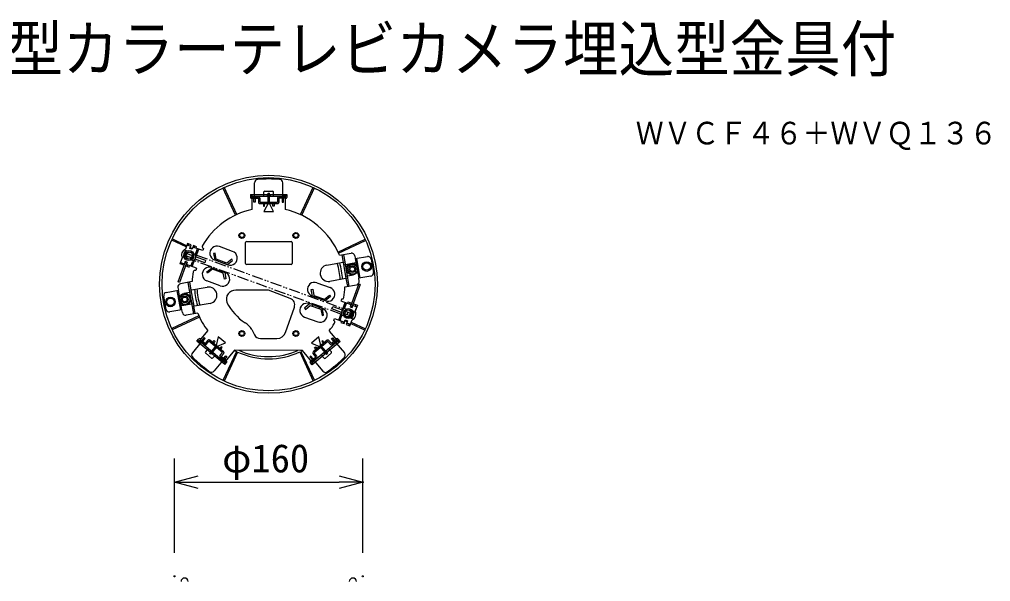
# Model space of a CAD drawing. Units: millimetres, scale not verified. Extents: x -63 to 63, y -57 to 57.
# Drawn here: x -20.3 to 62.3, y 9.6 to 57.3 of the extents above; entities that cross this region are included whole.
import ezdxf
from ezdxf.enums import TextEntityAlignment as Align

# ---------------------------------------------------------------- set-up
doc = ezdxf.new("R2010")
doc.units = ezdxf.units.MM
doc.header["$LTSCALE"] = 0.190236
doc.header["$PDMODE"] = 32
doc.header["$PDSIZE"] = 0.0951
doc.linetypes.add('DOUBLE_CHAIN1', pattern=[8.8, 5, -1, 0.6, -0.6, 0.6, -1])
for name, color, linetype in [('0-0_MOJI1', 2, 'Continuous'), ('0-2_GAIKEI', 1, 'Continuous'), ('0-3_TOUROKU', 1, 'Continuous'), ('0-4_SUNPO', 3, 'Continuous'), ('0-5_DEFPOINTS', 7, 'Continuous')]:
    doc.layers.add(name, color=color, linetype=linetype)
doc.styles.add('ＭＳ ゴシック', font='')
doc.styles.get('ＭＳ ゴシック').set_extended_font_data('MS Gothic')

# ---------------------------------------------------------------- blocks, each defined once
blk = doc.blocks.new('_OPEN30')
at = {"layer": '0-5_DEFPOINTS'}
blk.add_line((0, 0), (-1, 0), dxfattribs=at)
blk.add_lwpolyline([(-1, 0.26795), (0, 0), (-1, -0.26795)], dxfattribs=at)

msp = doc.modelspace()

# ---------------------------------------------------------------- linework, layer by layer
at = {"layer": '0-2_GAIKEI'}
for p, q in [((-1.9186, 40.6992), (-2.992, 43.0141)), ((-1.8217, 40.7547), (-2.8952, 43.0698)), ((3.6078, 40.7548), (4.6813, 43.0698)), ((3.7047, 40.6992), (4.7781, 43.0141)), ((-0.6546, 42.4551), (-0.6547, 42.1989)), ((-0.6546, 42.4551), (2.4363, 42.4549)), ((-0.6525, 42.3499), (-0.5081, 42.3499)), ((-0.5099, 41.185), (-0.5084, 42.4548)), ((-0.5081, 42.2437), (0.0437, 42.2436)), ((-0.3065, 42.3234), (2.0925, 42.3233)), ((0.1401, 42.1471), (0.1401, 41.7943)), ((0.4891, 42.3262), (0.489, 42.6684)), ((0.566, 42.7455), (1.2194, 42.7455)), ((0.7694, 42.4537), (0.7696, 42.3233)), ((1.0217, 42.4537), (1.0216, 42.3233)), ((1.302, 42.3262), (1.3021, 42.6684)), ((1.6511, 42.1471), (1.6511, 41.7943)), ((2.2993, 42.2437), (1.7474, 42.2436)), ((2.289, 42.4602), (2.289, 41.1819)), ((2.2916, 42.3498), (2.4359, 42.3499)), ((2.4363, 42.4549), (2.4363, 42.1989)), ((-0.5583, 42.1026), (-0.51, 42.1025)), ((0.122, 41.6813), (1.6691, 41.6813)), ((0.1401, 41.7943), (1.6511, 41.7943)), ((2.3398, 42.1025), (2.289, 42.1025)), ((-6.1217, 37.9993), (-7.3517, 38.5719)), ((-6.0835, 38.1043), (-7.3135, 38.6767)), ((-6.0583, 38.1749), (-5.7365, 38.0578)), ((-5.9337, 38.1296), (-5.8896, 38.2511)), ((-5.41, 38.0766), (-5.4544, 37.9551)), ((-2.17, 37.6142), (-3.2962, 38.024)), ((-1.0725, 36.5909), (-1.0727, 38.3701)), ((-0.9762, 38.4665), (2.7921, 38.4665)), ((2.8884, 38.3701), (2.8884, 36.5909)), ((6.7761, 37.5649), (9.0927, 38.6471)), ((6.8143, 37.4599), (9.1309, 38.5421)), ((-6.1695, 37.6896), (-6.3728, 37.1312)), ((-5.5735, 37.0326), (-6.3079, 37.3001)), ((-6.2338, 37.5036), (-5.5024, 37.2374)), ((-5.7774, 37.9456), (-5.5953, 37.8792)), ((-5.4321, 37.4212), (-5.6353, 36.8627)), ((-5.5998, 36.3274), (-5.0585, 37.8144)), ((-5.1745, 37.8497), (-5.307, 37.4857)), ((-5.281, 37.5723), (-5.1626, 37.5293)), ((6.9061, 37.2888), (7.8929, 37.4629)), ((7.1101, 37.3288), (7.2229, 36.6893)), ((7.2461, 37.3393), (7.3548, 36.7221)), ((-6.5995, 36.688), (-6.2778, 36.5708)), ((-6.475, 36.6425), (-6.5192, 36.5213)), ((-6.2369, 36.6831), (-6.0957, 36.6326)), ((-5.246, 36.1953), (-6.0957, 36.5044)), ((-5.9956, 36.4681), (-6.0398, 36.3467)), ((-5.7135, 36.3689), (-5.581, 36.7331)), ((-5.6212, 36.6376), (-5.5027, 36.5945)), ((-3.6915, 36.8898), (-2.5829, 36.4799)), ((-3.4006, 36.7836), (-3.4228, 36.9027)), ((-2.8373, 36.5786), (-2.8597, 36.6976)), ((2.7921, 36.4945), (-0.9762, 36.4945)), ((5.8488, 36.4567), (7.3548, 36.7221)), ((7.2202, 36.7037), (7.4648, 35.317)), ((7.2547, 36.492), (8.4394, 36.7009)), ((8.2502, 37.0035), (8.5441, 35.3364)), ((8.673, 35.359), (8.379, 37.0261)), ((9.5961, 36.9646), (9.7954, 35.8332)), ((-5.246, 36.1953), (-5.3144, 36.007)), ((-3.9297, 36.2354), (-2.817, 35.8368)), ((-3.6781, 36.0207), (-3.7004, 36.1398)), ((-3.1149, 35.8158), (-3.1373, 35.9348)), ((7.4279, 35.5107), (8.0978, 35.6289)), ((9.5749, 35.5182), (8.5441, 35.3364)), ((-5.6179, 35.0497), (-6.6002, 34.8764)), ((-5.6995, 34.342), (-5.8164, 35.0051)), ((-3.2298, 34.7025), (-4.3559, 35.1125)), ((4.995, 34.9565), (6.1211, 34.5465)), ((7.5946, 35.3398), (6.0923, 35.075)), ((7.3695, 34.6069), (8.3655, 34.7826)), ((7.4648, 35.317), (7.5817, 34.6539)), ((8.5861, 35.0976), (8.5441, 35.3364)), ((8.6616, 34.8028), (8.5617, 34.839)), ((-7.8097, 34.1408), (-6.7789, 34.3226)), ((-6.9078, 34.3), (-6.6138, 32.6329)), ((-6.8208, 34.5614), (-6.7789, 34.3226)), ((-6.4849, 32.6555), (-6.7789, 34.3226)), ((-5.6626, 34.1483), (-6.3325, 34.0301)), ((-5.8293, 34.3192), (-4.3271, 34.584)), ((-5.455, 32.9553), (-5.6995, 34.342)), ((0.8767, 34.3185), (-1.9112, 34.3185)), ((2.7307, 33.6217), (0.8767, 34.3185)), ((-7.8309, 32.6944), (-8.0302, 33.8258)), ((-5.4894, 33.167), (-6.6742, 32.9581)), ((-4.0836, 33.2023), (-5.5896, 32.9369)), ((5.4568, 32.7692), (4.3481, 33.1791)), ((5.695, 33.4236), (4.5822, 33.8222)), ((4.6025, 33.0804), (4.6249, 32.9614)), ((4.8802, 33.8432), (4.9026, 33.7242)), ((5.4434, 33.6383), (5.4657, 33.5192)), ((6.8437, 31.7861), (7.3848, 33.2731)), ((7.3893, 33.2852), (6.848, 31.7983)), ((7.3659, 32.8675), (7.4986, 33.2316)), ((7.5008, 33.2378), (7.3681, 32.8735)), ((7.6129, 33.2004), (7.6572, 33.3218)), ((7.7828, 33.1386), (7.8269, 33.26)), ((8.065, 33.0359), (8.3867, 32.9188)), ((8.2508, 32.5456), (8.4286, 33.034)), ((8.2622, 32.9642), (8.3065, 33.0855)), ((-5.1403, 32.3703), (-6.1277, 32.1961)), ((-5.4809, 32.3197), (-5.5896, 32.9369)), ((-5.3449, 32.3302), (-5.4577, 32.9697)), ((2.322, 30.7332), (3.0735, 32.8902)), ((5.1658, 32.8754), (5.1881, 32.7564)), ((7.2603, 32.373), (8.0189, 32.0969)), ((7.4039, 32.9568), (7.2854, 32.9999)), ((7.3313, 32.5777), (8.0928, 32.3005)), ((7.629, 32.4698), (7.5556, 32.2686)), ((7.8302, 32.3966), (7.7569, 32.1953)), ((7.842, 32.9898), (8.0242, 32.9236)), ((7.9546, 31.911), (8.1578, 32.4693)), ((-5.0352, 32.1448), (-7.3516, 31.0624)), ((-4.997, 32.0397), (-7.3135, 30.9575)), ((3.9352, 32.0448), (5.0614, 31.635)), ((7.0659, 32.0283), (6.9475, 32.0714)), ((6.9596, 31.7507), (7.0921, 32.1151)), ((7.2393, 31.6454), (7.1951, 31.5242)), ((7.3803, 31.7213), (7.5625, 31.655)), ((7.5215, 31.5427), (7.8432, 31.4257)), ((7.7187, 31.4709), (7.6747, 31.3496)), ((7.8686, 31.4962), (9.0986, 30.9238)), ((8.0729, 31.868), (7.8698, 31.942)), ((7.9068, 31.6012), (9.1367, 31.0287)), ((-5.0997, 29.8881), (-4.278, 30.8673)), ((6.0346, 30.856), (6.8496, 29.8823)), ((-5.2091, 29.9867), (-5.0445, 30.1828)), ((-2.8414, 27.9999), (-5.2091, 29.9867)), ((-5.0307, 29.9743), (-5.1413, 30.067)), ((-4.9683, 30.0605), (-4.5455, 29.7059)), ((-4.9086, 30.1947), (-4.8697, 30.1621)), ((-3.0234, 28.3245), (-4.8611, 29.8666)), ((-4.4097, 29.7179), (-4.1829, 29.9881)), ((-3.0254, 29.0168), (-4.1829, 29.9881)), ((-2.939, 29.0918), (-4.1241, 30.0862)), ((0.1973, 30.2157), (1.594, 30.2158)), ((6.9618, 29.9761), (4.594, 27.9894)), ((5.8695, 30.0696), (4.6844, 29.0752)), ((5.9283, 29.9715), (4.7709, 29.0002)), ((6.6105, 29.8532), (4.7727, 28.3113)), ((6.1551, 29.7012), (5.9283, 29.9715)), ((6.7138, 30.0439), (6.2909, 29.6892)), ((6.6616, 30.1842), (6.6245, 30.1532)), ((6.8926, 30.0553), (6.782, 29.9625)), ((6.9618, 29.9761), (6.7973, 30.1724)), ((-4.2575, 29.3562), (-4.4775, 29.0942)), ((-3.9631, 28.562), (-4.4637, 28.982)), ((-4.1246, 29.0784), (-4.0407, 29.1782)), ((-3.9314, 28.9163), (-3.8477, 29.0163)), ((-3.2522, 28.7466), (-3.0254, 29.0168)), ((-1.8512, 29.115), (-2.992, 26.659)), ((-2.0056, 29.2207), (-2.9533, 28.0941)), ((-1.7514, 29.0701), (-2.8953, 26.6033)), ((-2.0214, 29.201), (-1.8526, 29.1174)), ((3.7649, 29.2066), (-2.0056, 29.2207)), ((3.5351, 29.0779), (4.6812, 26.6033)), ((3.6348, 29.1229), (4.7781, 26.659)), ((3.7742, 29.1954), (3.636, 29.1264)), ((4.7102, 28.08), (3.7649, 29.2066)), ((4.9976, 28.73), (4.7709, 29.0002)), ((5.6768, 28.8997), (5.5931, 28.9996)), ((6.2135, 28.969), (5.7129, 28.549)), ((5.87, 29.0618), (5.7861, 29.1616)), ((6.0029, 29.3396), (6.2229, 29.0776)), ((-3.6347, 28.8337), (-3.8546, 28.5716)), ((-2.8177, 28.2559), (-3.2404, 28.6107)), ((-2.7754, 28.0818), (-2.886, 28.1746)), ((-2.8414, 27.9999), (-2.6767, 28.196)), ((-2.6886, 28.3317), (-2.7256, 28.3629)), ((4.594, 27.9894), (4.4294, 28.1855)), ((4.4414, 28.3214), (4.4803, 28.354)), ((4.6372, 28.163), (4.5267, 28.0701)), ((4.5632, 28.2393), (4.9858, 28.5941)), ((5.3802, 28.8171), (5.6, 28.5549))]:
    msp.add_line(p, q, dxfattribs=at)
at = {"layer": '0-2_GAIKEI', "linetype": 'DOUBLE_CHAIN1'}
for p, q in [((-5.2445, 37.3034), (7.2028, 32.7729)), ((7.0292, 32.2959), (-5.4181, 36.8264))]:
    msp.add_line(p, q, dxfattribs=at)
at = {"layer": '0-2_GAIKEI'}
for points in [[(-0.5055, 42.3226), (-0.3065, 42.3234), (-0.3066, 43.4493)], [(2.2966, 42.3226), (2.0976, 42.3234), (2.0978, 43.4493)], [(-0.5055, 42.1293), (0.0257, 42.1293), (0.0257, 41.7778)], [(-0.2548, 42.1265), (-0.2549, 41.8161), (-0.3582, 41.816), (-0.3583, 42.1265)], [(0.4451, 41.6803), (0.4451, 41.4754), (0.5486, 41.4755), (0.5485, 41.6803), (0.8367, 41.6829), (0.8366, 42.5557), (0.9527, 42.5556)], [(1.346, 41.6803), (1.346, 41.4754), (1.2425, 41.4755), (1.2426, 41.6803), (0.9544, 41.6829), (0.9545, 42.5557)], [(2.2966, 42.1293), (1.7654, 42.1293), (1.7654, 41.7778)], [(2.0459, 42.1265), (2.0461, 41.8161), (2.1493, 41.816), (2.1494, 42.1265)], [(-5.2844, 37.8931), (-5.2402, 38.0145), (-5.5103, 38.1129), (-5.6231, 37.8034), (-5.8051, 37.8696), (-5.6923, 38.1793), (-6.0141, 38.2963), (-6.1918, 37.8076)], [(-4.6362, 37.8704), (-4.7049, 37.6822), (-5.5545, 37.9915)], [(-6.4912, 37.1742), (-6.2879, 37.1003), (-6.0846, 37.6587), (-6.288, 37.7326)], [(-5.5168, 36.8196), (-5.7202, 36.8936), (-5.517, 37.4521), (-5.3137, 37.378)], [(-5.29, 37.1601), (-4.4738, 36.863), (-4.5478, 36.6595), (-5.3672, 36.9577)], [(-2.6087, 36.4956), (-2.1701, 36.8562), (-2.2437, 36.9644), (-2.6561, 36.6257), (-3.5718, 36.9591), (-3.6701, 37.4835), (-3.796, 37.4479), (-3.6915, 36.8898)], [(8.2081, 37.2422), (8.2502, 37.0035), (9.281, 37.1853)], [(-6.0957, 36.6326), (-6.6954, 34.9851), (-6.7951, 35.0216), (-6.1955, 36.669)], [(-6.0272, 36.6927), (-6.2093, 36.759), (-6.322, 36.4494), (-6.6438, 36.5665), (-6.4659, 37.0552)], [(-6.0272, 36.6927), (-6.1399, 36.3831), (-5.8698, 36.2847), (-5.8257, 36.4062)], [(7.3548, 36.7221), (7.5946, 35.3398), (7.7115, 34.6765)], [(-2.8468, 35.8413), (-2.7426, 35.2832), (-2.8685, 35.2477), (-2.9667, 35.7722), (-3.8826, 36.1054), (-4.2949, 35.7669), (-4.3684, 35.8751), (-3.9297, 36.2354)], [(-5.5896, 32.9369), (-5.8293, 34.3192), (-5.9462, 34.9825)], [(7.8807, 32.9679), (8.5617, 34.839), (8.6616, 34.8028), (7.9805, 32.9316)], [(4.612, 33.8177), (4.5078, 34.3758), (4.6338, 34.4113), (4.732, 33.8868), (5.6478, 33.5536), (6.0601, 33.8921), (6.1337, 33.7839), (5.695, 33.4236)], [(4.3739, 33.1634), (3.9353, 32.8028), (4.0089, 32.6946), (4.4213, 33.0333), (5.3371, 32.6999), (5.4353, 32.1755), (5.5612, 32.2111), (5.4568, 32.7692)], [(7.1017, 33.5994), (7.0333, 33.4114), (7.8828, 33.1021)], [(7.6572, 33.3218), (7.9271, 33.2235), (7.8146, 32.914), (7.9965, 32.8478), (8.1091, 33.1572), (8.4308, 33.0401), (8.253, 32.5515)], [(-6.4428, 32.4168), (-6.4849, 32.6555), (-7.5157, 32.4737)], [(7.075, 32.4403), (6.2588, 32.7375), (6.3329, 32.9411), (7.1522, 32.6431)], [(7.0986, 32.2226), (7.302, 32.1485), (7.5052, 32.7069), (7.3019, 32.7809)], [(8.2762, 32.4262), (8.0729, 32.5002), (7.8698, 31.942)], [(6.4213, 31.7303), (6.4898, 31.9183), (7.3394, 31.6091)], [(7.0694, 31.7074), (7.0254, 31.5859), (7.2953, 31.4876), (7.4081, 31.7971), (7.59, 31.7308), (7.4773, 31.4215), (7.7991, 31.3044), (7.9769, 31.793)], [(-5.017, 29.9983), (-4.8651, 29.8698), (-5.5889, 29.0074)], [(-4.8927, 30.1464), (-4.4858, 29.805), (-4.2599, 30.0742)], [(-4.6989, 29.9875), (-4.4995, 30.2253), (-4.5786, 30.2918), (-4.7782, 30.054)], [(-3.876, 29.8793), (-3.7442, 30.0363), (-3.665, 29.9697), (-3.7968, 29.8128), (-3.5777, 29.6256), (-4.1388, 28.9571)], [(5.6214, 29.8627), (5.4896, 30.0197), (5.4104, 29.9531), (5.5422, 29.7962), (5.3231, 29.609), (5.8842, 28.9405), (5.7952, 28.8659)], [(6.6381, 30.1298), (6.2312, 29.7883), (6.0053, 30.0576)], [(6.4443, 29.9708), (6.245, 30.2087), (6.324, 30.2751), (6.5236, 30.0374)], [(6.7624, 29.9817), (6.6105, 29.8532), (7.3343, 28.9908)], [(-3.1859, 29.3003), (-3.0541, 29.4573), (-3.1335, 29.5237), (-3.2651, 29.3667), (-3.4875, 29.55), (-4.0484, 28.8813), (-4.1373, 28.956)], [(-2.7462, 28.3453), (-3.1532, 28.6868), (-2.9272, 28.956)], [(4.4917, 28.3287), (4.8986, 28.6701), (4.6727, 28.9394)], [(4.9313, 29.2836), (4.7996, 29.4406), (4.8789, 29.5071), (5.0105, 29.3501), (5.2329, 29.5333), (5.7938, 28.8647)], [(-2.8705, 28.1972), (-3.0234, 28.3245), (-3.747, 27.4619)], [(-2.9364, 28.5086), (-2.7369, 28.7462), (-2.6577, 28.6799), (-2.8572, 28.442)], [(4.6819, 28.4919), (4.4823, 28.7296), (4.4031, 28.6633), (4.6026, 28.4254)], [(4.6159, 28.1806), (4.7688, 28.3079), (5.4925, 27.4453)]]:
    msp.add_lwpolyline(points, dxfattribs=at)
for points in [[(0.4918, 41.0002), (1.3022, 41.0001), (0.897, 41.7906)], [(-2.7845, 29.8512), (-3.4052, 30.3722), (-3.6029, 29.5062)], [(5.1485, 30.3537), (4.5276, 29.8328), (5.3462, 29.4877)]]:
    msp.add_lwpolyline(points, close=True, dxfattribs=at)
at = {"layer": '0-2_GAIKEI', "color": 7}
msp.add_circle((0.8827, 34.8295), 9.2606, dxfattribs=at)
at = {"layer": '0-2_GAIKEI'}
for centre, radius in [((0.8826, 34.8295), 9.0566), ((-1.3857, 38.9765), 0.2494), ((-1.3857, 38.9765), 0.1823), ((3.2044, 38.9765), 0.2495), ((3.2044, 38.9765), 0.1822), ((-5.8946, 37.2698), 0.4263), ((-5.8946, 37.2698), 0.3198), ((8.0062, 36.1176), 0.4987), ((8.0062, 36.1176), 0.4308), ((8.0062, 36.1176), 0.2948), ((9.2228, 36.3322), 0.408), ((9.2228, 36.3322), 0.3173), ((8.0062, 36.1176), 0.2039), ((-6.241, 33.5414), 0.4987), ((-6.241, 33.5414), 0.4308), ((-7.4575, 33.3268), 0.408), ((-7.4575, 33.3268), 0.3173), ((-6.241, 33.5414), 0.2948), ((-6.241, 33.5414), 0.2039), ((7.6796, 32.3307), 0.4261), ((7.6796, 32.3307), 0.3199), ((-1.3857, 30.644), 0.2494), ((-1.3857, 30.644), 0.1823), ((3.2044, 30.644), 0.2495), ((3.2044, 30.644), 0.1822)]:
    msp.add_circle(centre, radius, dxfattribs=at)
for centre, radius, start, end in [((47.6865, -1240.2121), 1284.8365, 92.08705, 92.12779), ((-45.8954, -1240.2121), 1284.8365, 87.87221, 87.91295), ((-0.0165, 43.4483), 0.2901, 90.17235, 179.80496), ((1.8076, 43.4483), 0.2901, 0.19504, 89.82765), ((-0.5582, 42.1991), 0.0965, 180.11381, 269.92024), ((0.0434, 42.1469), 0.0966, 0.07219, 89.82576), ((0.5663, 42.6682), 0.0773, 90.22671, 179.85843), ((1.2248, 42.6682), 0.0773, 0.14157, 89.77329), ((1.7477, 42.1469), 0.0966, 90.17424, 179.92781), ((2.3396, 42.1992), 0.0966, 270.10601, 359.85998), ((0.1221, 41.7777), 0.0964, 179.93909, 269.95881), ((1.669, 41.7777), 0.0964, 270.04119, 0.06091), ((0.8875, 34.8243), 6.5124, 102.39103, 150.1315), ((0.8748, 34.8203), 6.5169, 22.25844, 77.467), ((-4.6145, 38.0213), 0.1525, 162.37504, 261.79111), ((-3.5027, 37.4569), 0.6035, 69.99321, 249.99646), ((-0.9759, 38.3697), 0.0968, 90.16642, 179.76558), ((2.7918, 38.3697), 0.0968, 0.23442, 89.83358), ((-5.9607, 37.2973), 0.5602, 114.3683, 205.6088), ((-5.8939, 37.2711), 0.2539, 70.03898, 249.965), ((-7.484, 37.3841), 2.1793, 352.15447, 2.67024), ((-2.3764, 37.0471), 0.6036, 249.9946, 69.99879), ((7.94, 37.1947), 0.2723, 10.05888, 99.95009), ((9.3279, 36.9171), 0.2723, 10.04556, 99.93548), ((8.5685, 24.9616), 18.4059, 139.03469, 140.24185), ((-0.9759, 36.5911), 0.0966, 180.14734, 269.81862), ((2.7918, 36.5911), 0.0966, 270.18138, 359.85266), ((5.9709, 35.7656), 0.7018, 100.02267, 189.99871), ((0.8034, 34.8159), 6.1861, 3.77048, 16.81626), ((0.7848, 34.812), 6.409, 4.01593, 16.56948), ((0.9027, 34.8348), 6.5241, 170.72229, 178.11267), ((-5.3576, 35.8222), 0.1898, 76.82817, 160.152), ((-4.1496, 35.6796), 0.6035, 70.00377, 250.00702), ((-3.0233, 35.2696), 0.6036, 250.00144, 70.00563), ((5.9705, 35.7656), 0.7013, 190.00633, 280.00475), ((9.5277, 35.7859), 0.2719, 280.00246, 10.00512), ((-6.5531, 34.6087), 0.2719, 99.97393, 190.02526), ((4.7886, 34.3894), 0.6036, 70.00144, 250.00563), ((8.3184, 35.0503), 0.2719, 279.97393, 10.02526), ((-7.7625, 33.8731), 0.2719, 100.00246, 190.00512), ((0.9804, 34.847), 6.409, 184.01593, 196.56948), ((0.9618, 34.8431), 6.1861, 183.77048, 196.81626), ((-4.2053, 33.8934), 0.7013, 10.00633, 100.00475), ((-4.2057, 33.8934), 0.7018, 280.02267, 9.99871), ((-1.9384, 33.5512), 0.7678, 87.9673, 200.12785), ((5.9148, 33.9794), 0.6035, 250.00377, 70.00702), ((0.8266, 34.7847), 6.5453, 350.48868, 358.44321), ((1.5055, 35.412), 4.6756, 207.03225, 235.86913), ((2.5283, 33.0808), 0.5775, 340.7268, 69.49046), ((4.1417, 32.6119), 0.6036, 69.9946, 249.99879), ((7.1533, 33.708), 0.1287, 249.13573, 357.84487), ((-7.5627, 32.7419), 0.2723, 190.04556, 279.93548), ((-6.1747, 32.4643), 0.2723, 190.05888, 279.95009), ((0.8774, 34.828), 6.5002, 202.21579, 217.56547), ((5.2679, 32.2021), 0.6035, 249.99321, 69.99646), ((9.2593, 32.2166), 2.1697, 172.12432, 182.68101), ((8.9609, 31.3968), 2.1696, 137.32038, 147.88196), ((7.6792, 32.3294), 0.2537, 249.98156, 70.00474), ((7.7453, 32.3034), 0.5605, 294.4056, 25.6002), ((-1.7212, 30.3594), 1.3274, 28.19871, 62.97078), ((0.8525, 34.8558), 6.5453, 322.43494, 329.51155), ((6.3911, 31.6139), 0.1287, 322.15536, 70.8645), ((9.6171, 35.9114), 11.2982, 205.84185, 208.44351), ((1.6034, 30.9736), 0.7578, 269.28929, 341.50944), ((-4.9706, 30.1205), 0.0966, 50.10601, 139.85998), ((-4.186, 30.0124), 0.0964, 50.04119, 140.06091), ((0.1887, 30.78), 0.5644, 206.28266, 270.86439), ((5.9314, 29.9958), 0.0964, 39.93909, 129.95881), ((6.7235, 30.1102), 0.0965, 40.11381, 129.92024), ((-5.366, 28.8217), 0.2901, 140.19504, 229.82765), ((-4.4836, 29.7801), 0.0966, 230.17424, 319.92781), ((-4.4181, 29.0447), 0.0773, 140.14157, 229.77329), ((-3.001, 29.0181), 0.0964, 319.93909, 49.95881), ((0.8821, 34.8136), 6.3187, 245.36841, 294.80539), ((0.8823, 34.8132), 6.1369, 245.6857, 294.01925), ((4.7464, 29.0014), 0.0964, 130.04119, 220.06091), ((6.229, 29.7634), 0.0966, 220.07219, 309.82576), ((6.1635, 29.0281), 0.0773, 310.22671, 39.85843), ((7.1114, 28.8051), 0.2901, 310.17235, 39.80496), ((856.2976, 981.4998), 1284.8365, 227.87221, 227.91295), ((-3.9137, 28.6214), 0.0773, 230.22671, 319.85843), ((-3.1781, 28.6846), 0.0966, 140.07219, 229.82576), ((-2.7507, 28.2579), 0.0965, 320.11381, 49.92024), ((4.5036, 28.2475), 0.0966, 130.10601, 219.85998), ((4.9235, 28.668), 0.0966, 310.17424, 39.92781), ((5.6591, 28.6048), 0.0773, 220.14157, 309.77329), ((-854.5522, 981.4831), 1284.8365, 312.08705, 312.12779), ((784.6097, 1041.653), 1284.8365, 232.08705, 232.12779), ((-3.9687, 27.6492), 0.2901, 230.17235, 319.80496), ((5.7141, 27.6326), 0.2901, 220.19504, 309.82765), ((-782.8643, 1041.6364), 1284.8365, 307.87221, 307.91295)]:
    msp.add_arc(centre, radius, start, end, dxfattribs=at)
at = {"layer": '0-2_GAIKEI', "color": 7}
for centre in [(-6.2573, 9.5674), (8.0485, 9.5674)]:
    msp.add_arc(centre, 0.3016, 0.00544, 179.99456, dxfattribs=at)
at = {"layer": '0-4_SUNPO'}
for p, q in [((-7.1095, 12.0122), (-7.1095, 20.0122)), ((8.8905, 12.0122), (8.8905, 20.0122)), ((-5.1095, 18.0122), (6.8905, 18.0122))]:
    msp.add_line(p, q, dxfattribs=at)
at = {"layer": '0-5_DEFPOINTS'}
for p in [(8.8905, 18.0122), (-7.1095, 10.0121), (8.8905, 10.0121)]:
    msp.add_point(p, dxfattribs=at)

# ---------------------------------------------------------------- block references
at = {"layer": '0-4_SUNPO', "xscale": 2, "yscale": 2, "rotation": 180}
msp.add_blockref('_OPEN30', (-7.1095, 18.0122), dxfattribs=at)
at = {"layer": '0-4_SUNPO', "xscale": 2, "yscale": 2}
msp.add_blockref('_OPEN30', (8.8905, 18.0122), dxfattribs=at)

# ---------------------------------------------------------------- texts
at = {"layer": '0-0_MOJI1', "style": 'ＭＳ ゴシック', "width": 0.9}
msp.add_text('ドーム型カラーテレビカメラ埋込型金具付', height=3.848, dxfattribs=at).set_placement((-35.5001, 51.7599), align=Align.BOTTOM_LEFT)
at = {"layer": '0-3_TOUROKU', "style": 'ＭＳ ゴシック', "width": 0.9}
msp.add_text('ＷＶＣＦ４６＋ＷＶＱ１３６', height=1.925, dxfattribs=at).set_placement((32.1, 46.13), align=Align.BOTTOM_LEFT)
at = {"layer": '0-4_SUNPO', "style": 'ＭＳ ゴシック'}
msp.add_text('φ160', height=2.406, dxfattribs=at).set_placement((-3.0629, 18.1217), align=Align.BOTTOM_LEFT)

doc.saveas('drawing.dxf')
